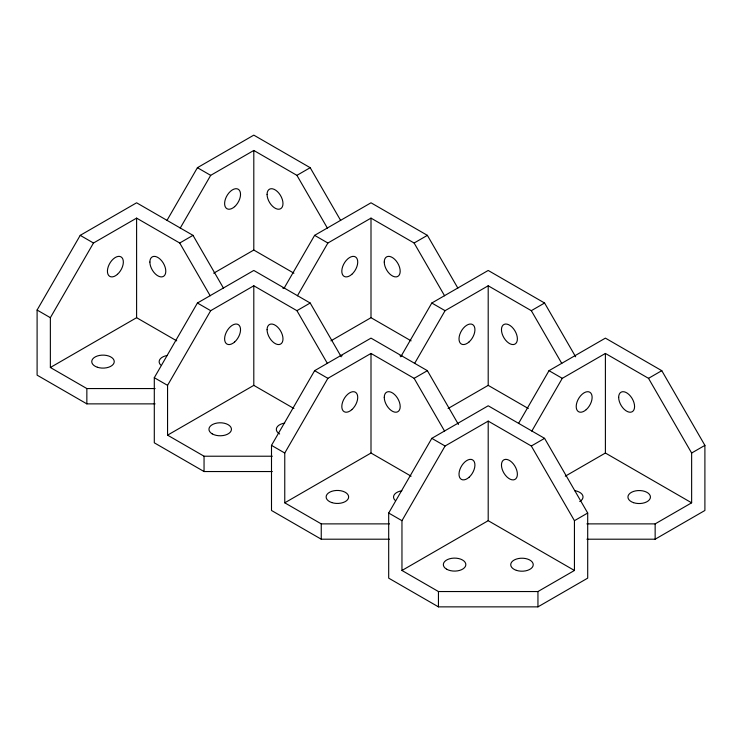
<?xml version="1.0" encoding="UTF-8"?>
<svg xmlns="http://www.w3.org/2000/svg" width="742" height="742" viewBox="0 0 742 742"><rect width="100%" height="100%" fill="white"/><g stroke="black" fill="none" stroke-linecap="round" stroke-linejoin="round"><path stroke-width="1.11" d="M155.115 403.871L86.851 403.871L37.1 375.146L37.1 310.035L80.219 235.353L136.602 202.798L192.994 235.353L223.463 288.128M155.115 388.558L86.851 388.558L50.363 367.494L50.363 317.697L93.483 243.014L136.602 218.12L179.722 243.014L210.199 295.789M166.941 220.467L197.418 167.692L253.801 135.137L310.193 167.692L340.661 220.467M180.213 228.128L210.682 175.353L253.801 150.459L296.921 175.353L327.398 228.128M272.314 471.541L204.05 471.541L154.299 442.816L154.299 377.706L197.418 303.014L253.801 270.459L310.193 303.014L341.237 356.791M272.314 456.219L204.05 456.219L167.562 435.155L167.562 385.358L210.682 310.675L253.801 285.781L296.921 310.675L327.398 363.45M284.14 288.128L314.617 235.353L371 202.798L427.383 235.353L457.86 288.128M297.412 295.789L327.881 243.014L371 218.12L414.119 243.014L444.588 295.789M389.513 539.202L321.249 539.202L271.498 510.477L271.498 445.367L314.617 370.675L371 338.129L427.383 370.675L458.435 424.452M389.513 523.88L321.249 523.88L284.761 502.816L284.761 453.028L327.881 378.337L371 353.442L414.119 378.337L444.588 431.121M400.763 356.791L431.807 303.014L488.199 270.459L544.582 303.014L575.634 356.791M414.602 363.45L445.079 310.675L488.199 285.781L531.318 310.675L561.787 363.45M388.687 513.028L431.807 438.346L488.199 405.791L544.582 438.346L587.701 513.028L587.701 578.139L537.95 606.863L438.448 606.863L388.687 578.139L388.687 513.028L401.96 520.689L401.96 570.477L438.448 591.541L537.95 591.541L574.438 570.477L574.438 520.689L531.318 446.007L488.199 421.104L445.079 446.007L401.96 520.689M518.537 423.459L549.006 370.675L605.398 338.129L661.781 370.675L704.9 445.367L704.9 510.477L655.149 539.202L586.885 539.202M531.801 431.121L562.278 378.337L605.398 353.442L648.517 378.337L691.637 453.028L691.637 502.816L655.149 523.88L586.885 523.88M179.722 243.014L192.994 235.353M296.921 175.353L310.193 167.692M50.363 367.494L136.602 317.697L176.717 340.856M213.696 273.195L253.801 250.035L293.915 273.195M296.921 310.675L310.193 303.014M414.119 243.014L427.383 235.353M167.562 435.155L253.801 385.367L293.915 408.517M330.886 340.856L371 317.697L411.114 340.856M414.119 378.337L427.383 370.675M531.318 310.675L544.582 303.014M284.761 502.816L371 453.028L411.114 476.188M448.085 408.517L488.199 385.367L528.304 408.517M531.318 446.007L544.582 438.346M648.517 378.337L661.781 370.675M401.96 570.477L488.199 520.689L574.438 570.477M565.283 476.188L605.398 453.028L691.637 502.816M574.438 520.689L587.701 513.028M691.637 453.028L704.9 445.367M197.418 167.692L210.682 175.353M314.617 235.353L327.881 243.014M431.807 303.014L445.079 310.675M549.006 370.675L562.278 378.337M80.219 235.353L93.483 243.014M197.418 303.014L210.682 310.675M314.617 370.675L327.881 378.337M431.807 438.346L445.079 446.007M37.1 310.035L50.363 317.697M154.299 377.706L167.562 385.358M271.498 445.367L284.761 453.028M655.149 523.88L655.149 539.202M605.398 353.442L605.398 453.028M537.95 591.541L537.95 606.863M488.199 285.781L488.199 385.367M488.199 421.104L488.199 520.689M438.448 591.541L438.448 606.863M371 218.12L371 317.697M371 353.442L371 453.028M321.249 523.88L321.249 539.202M253.801 150.459L253.801 250.035M253.801 285.781L253.801 385.367M204.05 456.219L204.05 471.541M136.602 218.12L136.602 317.697M86.851 388.558L86.851 403.871M279.623 433.977A11.26 6.502 0 0 1 284.668 423.098M395.032 500.293A11.26 6.502 0 0 1 401.867 490.768M282.823 288.165A11.26 6.502 0 0 1 284.668 287.775M574.698 490.666A11.26 6.502 0 0 1 579.743 501.536M400.021 355.826A11.26 6.502 0 0 1 401.867 355.437M340.3 355.335A11.26 6.502 0 0 1 342.145 355.724M160.643 364.962A11.26 6.502 0 0 1 167.479 355.437M234.639 341.988A11.26 6.502 -60 0 0 238.201 324.542A11.26 6.502 -60 0 0 224.882 336.358A11.26 6.502 -60 0 0 234.639 341.988M267.074 329.698A11.26 6.502 60 0 0 279.011 344.557A11.26 6.502 60 0 0 279.011 328.632A11.26 6.502 60 0 0 267.074 329.698M212.231 433.875A11.26 6.502 0 0 0 231.068 430.963A11.26 6.502 0 0 0 217.276 423.005A11.26 6.502 0 0 0 212.231 433.875M351.829 409.649A11.26 6.502 -60 0 0 355.399 392.212A11.26 6.502 -60 0 0 342.081 404.019A11.26 6.502 -60 0 0 351.829 409.649M384.263 397.36A11.26 6.502 60 0 0 396.209 412.218A11.26 6.502 60 0 0 396.209 396.293A11.26 6.502 60 0 0 384.263 397.36M331.757 502.575A11.26 6.502 0 0 0 348.647 496.945A11.26 6.502 0 0 0 331.757 491.315A11.26 6.502 0 0 0 331.757 502.575M234.639 206.656A11.26 6.502 -60 0 0 238.201 189.219A11.26 6.502 -60 0 0 224.882 201.026A11.26 6.502 -60 0 0 234.639 206.656M267.074 194.376A11.26 6.502 60 0 0 279.011 209.225A11.26 6.502 60 0 0 279.011 193.31A11.26 6.502 60 0 0 267.074 194.376M586.226 409.649A11.26 6.502 -60 0 0 589.797 392.212A11.26 6.502 -60 0 0 576.478 404.019A11.26 6.502 -60 0 0 586.226 409.649M633.547 502.668A11.26 6.502 0 0 0 650.437 497.038A11.26 6.502 0 0 0 633.547 491.417A11.26 6.502 0 0 0 633.547 502.668M618.661 397.36A11.26 6.502 60 0 0 630.598 412.218A11.26 6.502 60 0 0 630.598 396.293A11.26 6.502 60 0 0 618.661 397.36M469.027 341.988A11.26 6.502 -60 0 0 472.598 324.542A11.26 6.502 -60 0 0 459.279 336.358A11.26 6.502 -60 0 0 469.027 341.988M501.462 329.698A11.26 6.502 60 0 0 513.408 344.557A11.26 6.502 60 0 0 513.408 328.632A11.26 6.502 60 0 0 501.462 329.698M351.829 274.327A11.26 6.502 -60 0 0 355.399 256.88A11.26 6.502 -60 0 0 342.081 268.697A11.26 6.502 -60 0 0 351.829 274.327M384.263 262.037A11.26 6.502 60 0 0 396.209 276.896A11.26 6.502 60 0 0 396.209 260.971A11.26 6.502 60 0 0 384.263 262.037M469.027 477.31A11.26 6.502 -60 0 0 472.598 459.873A11.26 6.502 -60 0 0 459.279 471.68A11.26 6.502 -60 0 0 469.027 477.31M516.349 570.338A11.26 6.502 0 0 0 533.238 564.708A11.26 6.502 0 0 0 516.349 559.078A11.26 6.502 0 0 0 516.349 570.338M501.462 465.03A11.26 6.502 60 0 0 513.408 479.879A11.26 6.502 60 0 0 513.408 463.963A11.26 6.502 60 0 0 501.462 465.03M446.628 569.197A11.26 6.502 0 0 0 465.457 566.285A11.26 6.502 0 0 0 451.674 558.327A11.26 6.502 0 0 0 446.628 569.197M117.44 274.327A11.26 6.502 -60 0 0 121.011 256.88A11.26 6.502 -60 0 0 107.692 268.697A11.26 6.502 -60 0 0 117.44 274.327M149.875 262.037A11.26 6.502 60 0 0 161.812 276.896A11.26 6.502 60 0 0 161.812 260.971A11.26 6.502 60 0 0 149.875 262.037M97.369 367.244A11.26 6.502 0 0 0 114.249 361.614A11.26 6.502 0 0 0 97.369 355.984A11.26 6.502 0 0 0 97.369 367.244"/></g></svg>
